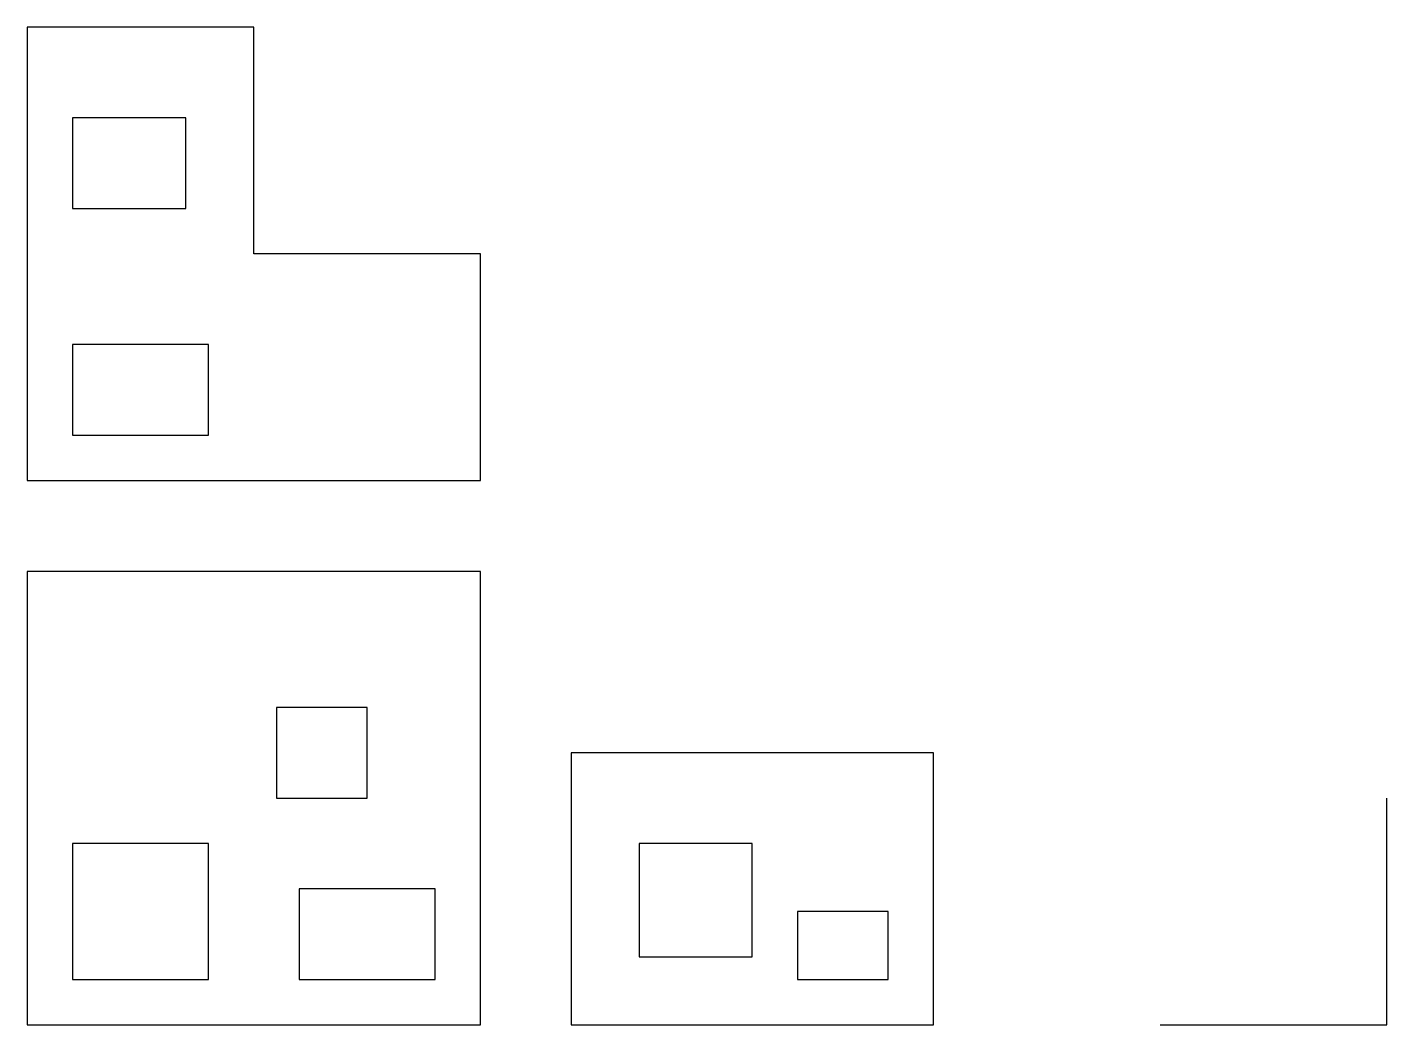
# Model space of a CAD drawing. Header units: metres. Extents: x 0 to 300, y 0 to 220.
import ezdxf

# ---------------------------------------------------------------- set-up
doc = ezdxf.new("R2010")
doc.units = ezdxf.units.M
for name, color, linetype in [('BUILDING', 4, 'Continuous'), ('GREEN', 3, 'Continuous'), ('PARCEL', 2, 'Continuous')]:
    doc.layers.add(name, color=color, linetype=linetype)

msp = doc.modelspace()

# ---------------------------------------------------------------- linework, layer by layer
at = {"layer": 'BUILDING'}
for points in [[(10, 130), (40, 130), (40, 150), (10, 150)], [(55, 50), (75, 50), (75, 70), (55, 70)], [(10, 10), (40, 10), (40, 40), (10, 40)], [(135, 15), (160, 15), (160, 40), (135, 40)]]:
    msp.add_lwpolyline(points, close=True, dxfattribs=at)
at = {"layer": 'GREEN'}
for points in [[(10, 180), (35, 180), (35, 200), (10, 200)], [(60, 10), (90, 10), (90, 30), (60, 30)], [(170, 10), (190, 10), (190, 25), (170, 25)]]:
    msp.add_lwpolyline(points, close=True, dxfattribs=at)
at = {"layer": 'PARCEL'}
for points in [[(0, 120), (100, 120), (100, 170), (50, 170), (50, 220), (0, 220)], [(0, 0), (100, 0), (100, 100), (0, 100)], [(120, 0), (200, 0), (200, 60), (120, 60)]]:
    msp.add_lwpolyline(points, close=True, dxfattribs=at)
msp.add_lwpolyline([(250, 0), (300, 0), (300, 50)], dxfattribs=at)

doc.saveas('drawing.dxf')
